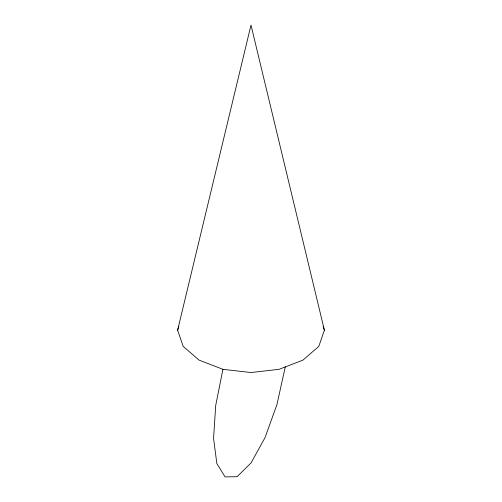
<?xml version="1.0" encoding="UTF-8"?>
<svg xmlns="http://www.w3.org/2000/svg" width="502" height="502" viewBox="0 0 502 502"><rect width="100%" height="100%" fill="white"/><g stroke="black" fill="none" stroke-linecap="round" stroke-linejoin="round"><path stroke-width="0.75" d="M285.299 366.793L276.935 404.599L264.974 437.75L251 463.001L237.026 476.712L225.065 476.9L216.851 463.534L213.57 438.553L215.691 405.56L222.913 369.315L199.106 360.135L183.199 346.386L177.614 330.172L251 25.1L324.386 330.172L318.801 346.386L302.894 360.135L279.087 369.315L251 372.54L222.913 369.315M177.614 330.172L178.881 326.488M323.119 326.488L324.386 330.172"/></g></svg>
